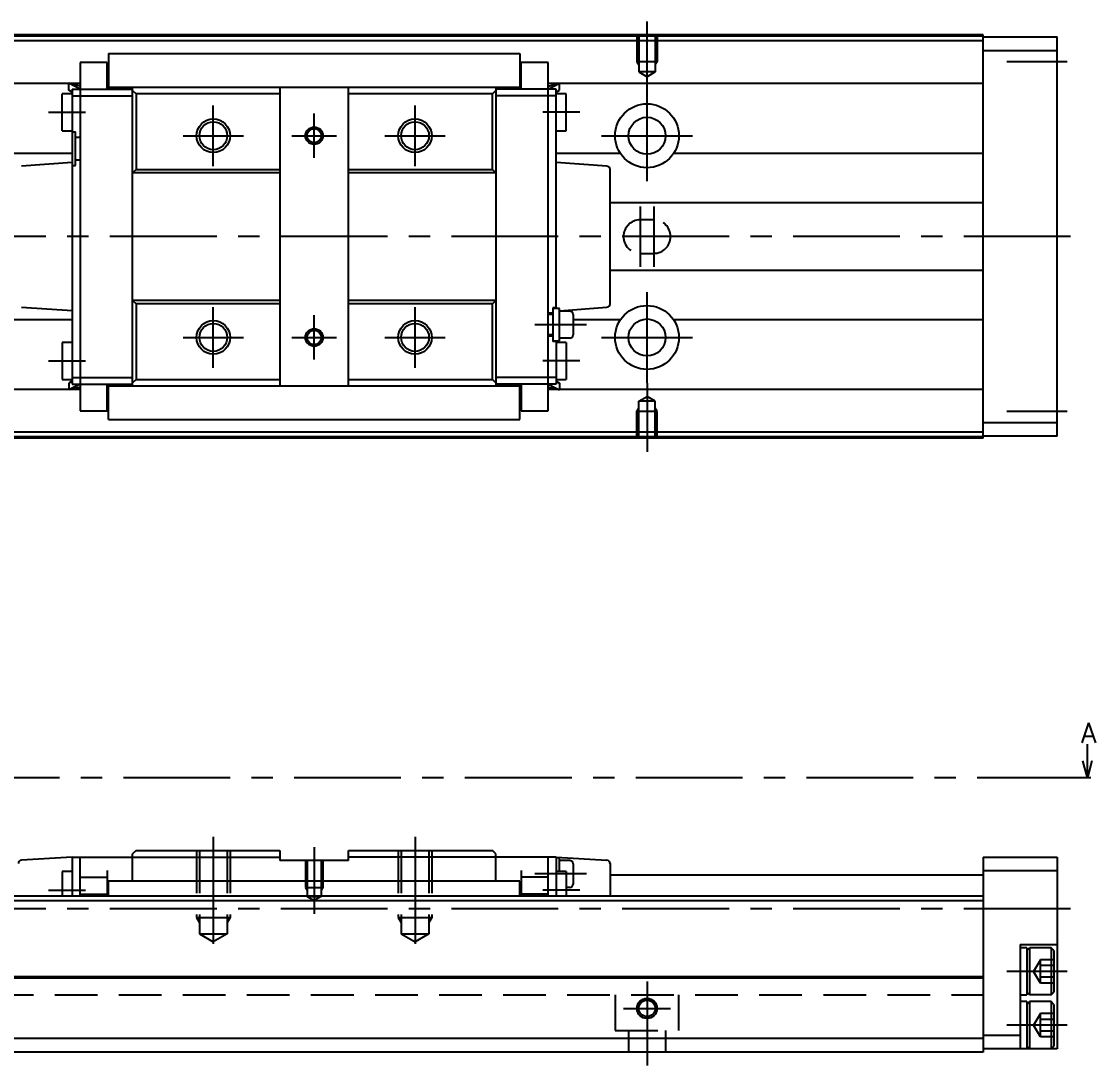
# Model space of a CAD drawing. Extents: x -2 to 551, y -8 to 279.
# Drawn here: x 391.7 to 551.5, y 8 to 163.3 of the extents above; entities that cross this region are included whole.
import ezdxf

# ---------------------------------------------------------------- set-up
doc = ezdxf.new("R2010")
doc.units = 0
doc.header["$LTSCALE"] = 0.5
doc.linetypes.add('CENTER', pattern=[50.8, 31.75, -6.35, 6.35, -6.35])
doc.linetypes.add('DASHED', pattern=[19.05, 12.7, -6.35])
for name, color, linetype in [('MSM_CENTER', 1, 'CENTER'), ('MSM_CONTINUOUS', 7, 'CONTINUOUS'), ('MSM_DASHED', 4, 'DASHED'), ('MSM_NARROW', 5, 'CONTINUOUS'), ('MSM_PART_NUMBER', 7, 'CONTINUOUS')]:
    doc.layers.add(name, color=color, linetype=linetype)
doc.styles.get("Standard").update_dxf_attribs({"font": 'txt.shx', "height": 3, "bigfont": 'bigfont.shx'})

msp = doc.modelspace()

# ---------------------------------------------------------------- linework, layer by layer
at = {"layer": 'MSM_CENTER'}
for p, q in [((484.76, 153.09), (484.76, 163.3)), ((547.26, 157.3), (538.26, 157.3)), ((484.76, 139.55), (484.76, 153.05)), ((420.26, 141.8), (420.26, 150.8)), ((450.26, 141.8), (450.26, 150.8)), ((395.76, 149.8), (401.26, 149.8)), ((435.26, 143), (435.26, 149.6)), ((474.76, 149.8), (469.26, 149.8)), ((415.76, 146.3), (424.76, 146.3)), ((431.96, 146.3), (438.56, 146.3)), ((445.76, 146.3), (454.76, 146.3)), ((478.01, 146.3), (491.51, 146.3)), ((483.76, 135.8), (483.76, 126.8)), ((485.76, 135.8), (485.76, 126.8)), ((547.76, 131.3), (196.26, 131.3)), ((484.76, 109.55), (484.76, 123.05)), ((420.26, 111.8), (420.26, 120.8)), ((450.26, 111.8), (450.26, 120.8)), ((435.26, 113), (435.26, 119.6)), ((475.76, 118.2), (468.06, 118.2)), ((415.76, 116.3), (424.76, 116.3)), ((431.96, 116.3), (438.56, 116.3)), ((445.76, 116.3), (454.76, 116.3)), ((478.01, 116.3), (491.51, 116.3)), ((395.76, 112.8), (401.26, 112.8)), ((474.76, 112.8), (469.26, 112.8)), ((484.76, 109.51), (484.76, 99.3)), ((547.26, 105.3), (538.26, 105.3)), ((549.76, 50.8), (188.76, 50.8)), ((420.26, 42), (420.26, 24.41)), ((450.26, 42), (450.26, 24.41)), ((435.26, 40.5), (435.26, 30.54)), ((475.76, 36.5), (468.06, 36.5)), ((395.76, 34.1), (401.26, 34.1)), ((474.76, 34.1), (469.26, 34.1)), ((547.76, 31.3), (196.26, 31.3)), ((547.26, 22), (538.26, 22)), ((484.76, 20.5), (484.76, 8)), ((481.26, 16.5), (488.26, 16.5)), ((547.26, 14), (538.26, 14))]:
    msp.add_line(p, q, dxfattribs=at)
at = {"layer": 'MSM_CONTINUOUS'}
for p, q in [((534.76, 161.3), (234.76, 161.3)), ((534.76, 161.1), (234.76, 161.1)), ((534.76, 160.4), (234.76, 160.4)), ((534.76, 101.3), (534.76, 161.3)), ((534.76, 161), (545.76, 161)), ((545.76, 101.6), (545.76, 161)), ((404.66, 158.52), (404.66, 153.55)), ((404.66, 158.52), (465.86, 158.52)), ((465.86, 158.52), (465.86, 153.55)), ((534.76, 159), (545.76, 159)), ((400.46, 157.2), (400.46, 105.4)), ((404.46, 157.2), (400.46, 157.2)), ((404.46, 153.25), (404.46, 157.2)), ((466.06, 153.25), (466.06, 157.2)), ((470.06, 157.2), (466.06, 157.2)), ((470.06, 105.4), (470.06, 157.2)), ((398.76, 154.05), (371.76, 154.05)), ((398.76, 153.1), (398.76, 154.1)), ((400.46, 153.25), (398.76, 154.1)), ((400.46, 154.05), (398.86, 154.05)), ((400.46, 153.67), (398.96, 154.05)), ((404.46, 153.55), (466.06, 153.55)), ((408.26, 109.05), (408.26, 153.55)), ((430.16, 153.55), (430.16, 109.05)), ((440.36, 109.05), (440.36, 153.55)), ((462.26, 153.55), (462.26, 109.05)), ((470.06, 153.25), (471.76, 154.1)), ((470.06, 153.67), (471.56, 154.05)), ((471.66, 154.05), (470.06, 154.05)), ((471.76, 153.1), (471.76, 154.1)), ((534.76, 154.05), (471.76, 154.05)), ((397.76, 147.05), (397.76, 152.55)), ((399.26, 152.55), (397.76, 152.55)), ((399.26, 152.8), (398.76, 153.1)), ((399.26, 153.25), (399.26, 109.35)), ((399.26, 153.25), (408.26, 153.25)), ((399.26, 152.25), (408.26, 152.25)), ((408.26, 153.05), (408.76, 152.55)), ((430.16, 152.55), (408.76, 152.55)), ((408.76, 152.55), (408.76, 141.3)), ((461.76, 152.55), (440.36, 152.55)), ((461.76, 152.55), (462.26, 153.05)), ((461.76, 141.3), (461.76, 152.55)), ((471.26, 153.25), (462.26, 153.25)), ((471.26, 152.25), (462.26, 152.25)), ((471.26, 120.6), (471.26, 153.25)), ((471.26, 152.8), (471.76, 153.1)), ((472.76, 152.55), (471.26, 152.55)), ((472.76, 147.05), (472.76, 152.55)), ((397.76, 147.05), (399.26, 147.05)), ((471.26, 147.05), (472.76, 147.05)), ((399.26, 146.9), (399.76, 146.9)), ((399.76, 141.9), (399.76, 146.9)), ((399.76, 146.1), (400.46, 146.1)), ((399.26, 143.66), (388.71, 143.66)), ((399.26, 142.3), (391.73, 141.8)), ((399.76, 142.7), (400.46, 142.7)), ((480.81, 143.66), (471.26, 143.66)), ((478.79, 141.8), (471.26, 142.3)), ((534.76, 143.66), (488.71, 143.66)), ((399.26, 141.9), (399.76, 141.9)), ((408.76, 141.3), (408.26, 140.8)), ((430.16, 140.8), (408.26, 140.8)), ((408.76, 141.3), (430.16, 141.3)), ((440.36, 141.3), (461.76, 141.3)), ((462.26, 140.8), (440.36, 140.8)), ((462.26, 140.8), (461.76, 141.3)), ((479.26, 121.3), (479.26, 141.3)), ((534.76, 136.3), (479.26, 136.3)), ((479.26, 126.3), (534.76, 126.3)), ((430.16, 121.8), (408.26, 121.8)), ((408.26, 121.8), (408.76, 121.3)), ((462.26, 121.8), (440.36, 121.8)), ((461.76, 121.3), (462.26, 121.8)), ((391.73, 120.8), (399.26, 120.3)), ((430.16, 121.3), (408.76, 121.3)), ((408.76, 121.3), (408.76, 110.05)), ((461.76, 121.3), (440.36, 121.3)), ((461.76, 110.05), (461.76, 121.3)), ((470.76, 119.9), (470.06, 119.9)), ((470.76, 120.7), (470.76, 115.7)), ((471.26, 120.7), (470.76, 120.7)), ((471.76, 120.6), (470.76, 120.6)), ((471.76, 120.27), (478.8, 120.8)), ((471.76, 115.8), (471.76, 120.6)), ((473.26, 120.2), (471.76, 120.2)), ((399.26, 118.94), (388.71, 118.94)), ((470.76, 119.7), (470.06, 119.7)), ((473.76, 119.7), (473.76, 116.7)), ((480.81, 118.94), (473.76, 118.94)), ((534.76, 118.94), (488.71, 118.94)), ((470.76, 116.7), (470.06, 116.7)), ((397.76, 115.55), (397.76, 110.05)), ((399.26, 115.55), (397.76, 115.55)), ((470.76, 116.5), (470.06, 116.5)), ((470.76, 115.8), (471.76, 115.8)), ((471.26, 115.7), (470.76, 115.7)), ((471.26, 115.8), (471.26, 109.35)), ((472.76, 115.55), (471.26, 115.55)), ((473.26, 116.2), (471.76, 116.2)), ((472.76, 115.55), (472.76, 110.05)), ((399.26, 110.35), (408.26, 110.35)), ((471.26, 110.35), (462.26, 110.35)), ((397.76, 110.05), (399.26, 110.05)), ((399.26, 109.8), (398.76, 109.5)), ((398.76, 109.5), (398.76, 108.5)), ((400.46, 109.35), (398.76, 108.5)), ((400.46, 108.92), (398.96, 108.55)), ((399.26, 109.35), (408.26, 109.35)), ((404.46, 105.4), (404.46, 109.35)), ((466.06, 109.05), (404.46, 109.05)), ((404.66, 104.08), (404.66, 109.05)), ((408.76, 110.05), (408.26, 109.55)), ((408.76, 110.05), (430.16, 110.05)), ((440.36, 110.05), (461.76, 110.05)), ((462.26, 109.55), (461.76, 110.05)), ((471.26, 109.35), (462.26, 109.35)), ((465.86, 104.08), (465.86, 109.05)), ((466.06, 109.35), (466.06, 105.4)), ((470.06, 109.35), (471.76, 108.5)), ((470.06, 108.92), (471.56, 108.55)), ((471.26, 110.05), (472.76, 110.05)), ((471.26, 109.8), (471.76, 109.5)), ((471.76, 109.5), (471.76, 108.5)), ((398.76, 108.55), (371.76, 108.55)), ((400.46, 108.55), (398.86, 108.55)), ((471.66, 108.55), (470.06, 108.55)), ((534.76, 108.55), (471.76, 108.55)), ((404.66, 106.55), (404.46, 106.55)), ((466.06, 106.55), (465.86, 106.55)), ((400.46, 105.4), (404.46, 105.4)), ((404.66, 104.08), (465.86, 104.08)), ((466.06, 105.4), (470.06, 105.4)), ((545.76, 103.6), (534.76, 103.6)), ((534.76, 102.2), (234.76, 102.2)), ((534.76, 101.5), (234.76, 101.5)), ((534.76, 101.3), (234.76, 101.3)), ((545.76, 101.6), (534.76, 101.6)), ((550.26, 50.8), (550.26, 55.8)), ((550.26, 50.8), (549.59, 53.3)), ((550.93, 53.3), (550.26, 50.8)), ((550.76, 50.8), (549.76, 50.8)), ((408.76, 40), (408.26, 39.5)), ((408.76, 40), (430.16, 40)), ((430.16, 40), (430.16, 38.5)), ((440.36, 40), (461.76, 40)), ((440.36, 38.5), (440.36, 40)), ((462.26, 39.5), (461.76, 40)), ((399.26, 39), (391.73, 38.53)), ((399.26, 39), (399.26, 33.2)), ((399.26, 39), (430.16, 39)), ((400.46, 33.2), (400.46, 39)), ((408.26, 35.4), (408.26, 39.5)), ((440.36, 38.5), (430.16, 38.5)), ((471.26, 39), (440.36, 39)), ((462.26, 35.4), (462.26, 39.5)), ((470.06, 33.2), (470.06, 39)), ((471.26, 39), (471.26, 33.2)), ((471.26, 39), (478.79, 38.53)), ((471.76, 38.9), (471.26, 38.9)), ((471.76, 36.85), (471.76, 38.9)), ((473.26, 38.5), (471.76, 38.5)), ((534.76, 39), (534.76, 10)), ((534.76, 39), (545.76, 39)), ((545.76, 39), (545.76, 10.5)), ((399.26, 36.85), (397.76, 36.85)), ((397.76, 36.85), (397.76, 33.2)), ((404.46, 37), (404.46, 33.2)), ((466.06, 37), (466.06, 33.2)), ((472.76, 36.85), (471.26, 36.85)), ((472.76, 36.85), (472.76, 33.2)), ((473.76, 38), (473.76, 35)), ((479.26, 38.03), (479.26, 33.2)), ((534.76, 37), (545.76, 37)), ((400.46, 36), (404.46, 36)), ((465.86, 35.4), (404.66, 35.4)), ((404.66, 33.2), (404.66, 35.4)), ((465.86, 33.2), (465.86, 35.4)), ((470.06, 36), (466.06, 36)), ((534.76, 36.3), (479.26, 36.3)), ((404.66, 35.1), (404.46, 35.1)), ((404.66, 34.3), (404.46, 34.3)), ((466.06, 35.1), (465.86, 35.1)), ((466.06, 34.3), (465.86, 34.3)), ((473.26, 34.5), (472.76, 34.5)), ((534.76, 33.2), (234.76, 33.2)), ((534.76, 32.5), (234.76, 32.5)), ((400.46, 33.5), (404.46, 33.5)), ((470.06, 33.5), (466.06, 33.5)), ((540.26, 26), (540.26, 10.5)), ((540.26, 26), (545.76, 26)), ((541.26, 25.5), (540.26, 25.5)), ((541.26, 25.1), (541.66, 25.5)), ((541.26, 25.5), (541.26, 18.5)), ((541.66, 25.5), (541.66, 18.5)), ((544.86, 25.5), (541.66, 25.5)), ((545.26, 25.1), (544.86, 25.5)), ((544.86, 25.5), (544.86, 18.5)), ((545.26, 25.1), (545.26, 18.9)), ((534.76, 21.2), (234.76, 21.2)), ((534.76, 21), (234.76, 21)), ((540.26, 18.5), (541.26, 18.5)), ((541.66, 18.5), (541.26, 18.9)), ((544.86, 18.5), (541.66, 18.5)), ((544.86, 18.5), (545.26, 18.9)), ((541.26, 17.5), (540.26, 17.5)), ((541.26, 17.5), (541.26, 10.5)), ((541.26, 17.1), (541.66, 17.5)), ((541.66, 17.5), (541.66, 10.5)), ((544.86, 17.5), (541.66, 17.5)), ((544.86, 17.5), (544.86, 10.5)), ((545.26, 17.1), (544.86, 17.5)), ((545.26, 17.1), (545.26, 10.9)), ((534.76, 12), (234.76, 12)), ((534.76, 12.5), (540.26, 12.5)), ((534.76, 10), (234.76, 10)), ((545.76, 10.5), (534.76, 10.5)), ((541.66, 10.5), (541.26, 10.9)), ((544.86, 10.5), (545.26, 10.9))]:
    msp.add_line(p, q, dxfattribs=at)
for centre, radius in [((484.76, 146.3), 4.75), ((484.76, 146.3), 2.75), ((420.26, 146.3), 2.07), ((435.26, 146.3), 1.06), ((450.26, 146.3), 2.07), ((484.76, 116.3), 4.75), ((420.26, 116.3), 2.07), ((450.26, 116.3), 2.07), ((484.76, 116.3), 2.75), ((435.26, 116.3), 1.06), ((484.76, 16.5), 1.23)]:
    msp.add_circle(centre, radius, dxfattribs=at)
for centre, start, end in [((478.76, 141.3), 0, 86.1934), ((473.26, 119.7), 0, 90), ((478.76, 121.3), 274.3133, 0), ((473.26, 116.7), 270, 0), ((391.76, 38.03), 93.5763, 180), ((473.26, 38), 0, 90), ((478.76, 38.03), 0, 86.4237), ((473.26, 35), 270, 0)]:
    msp.add_arc(centre, 0.5, start, end, dxfattribs=at)
at = {"layer": 'MSM_DASHED'}
for p, q in [((483.26, 161.3), (483.26, 157.3)), ((483.53, 161.3), (483.53, 155.8)), ((485.99, 161.3), (485.99, 155.8)), ((486.26, 161.3), (486.26, 157.3)), ((483.26, 157.3), (483.53, 156.83)), ((486.26, 157.3), (483.26, 157.3)), ((486.26, 157.3), (485.99, 156.83)), ((485.99, 155.8), (483.53, 155.8)), ((483.53, 155.8), (484.76, 155.09)), ((485.99, 155.8), (484.76, 155.09)), ((485.76, 133.8), (483.76, 133.8)), ((483.76, 128.8), (485.76, 128.8)), ((483.53, 106.8), (484.76, 107.51)), ((485.99, 106.8), (484.76, 107.51)), ((483.26, 105.3), (483.53, 105.77)), ((483.53, 101.3), (483.53, 106.8)), ((485.99, 106.8), (483.53, 106.8)), ((485.99, 101.3), (485.99, 106.8)), ((486.26, 105.3), (485.99, 105.77)), ((483.26, 101.3), (483.26, 105.3)), ((486.26, 105.3), (483.26, 105.3)), ((486.26, 101.3), (486.26, 105.3)), ((417.76, 40), (417.76, 30)), ((418.19, 40), (418.19, 27.6)), ((422.33, 40), (422.33, 27.6)), ((422.76, 40), (422.76, 30)), ((447.76, 40), (447.76, 30)), ((448.19, 40), (448.19, 27.6)), ((452.33, 40), (452.33, 27.6)), ((452.76, 40), (452.76, 30)), ((433.96, 38.5), (433.96, 34.5)), ((434.2, 38.5), (434.2, 33.15)), ((436.32, 38.5), (436.32, 33.15)), ((436.56, 38.5), (436.56, 34.5)), ((433.96, 34.5), (434.2, 34.08)), ((433.96, 34.5), (436.56, 34.5)), ((436.56, 34.5), (436.32, 34.08)), ((434.2, 33.15), (435.26, 32.54)), ((434.2, 33.15), (436.32, 33.15)), ((436.32, 33.15), (435.26, 32.54)), ((417.76, 30), (418.19, 29.25)), ((417.76, 30), (422.76, 30)), ((422.76, 30), (422.33, 29.25)), ((447.76, 30), (452.76, 30)), ((447.76, 30), (448.19, 29.25)), ((452.76, 30), (452.33, 29.25)), ((418.19, 27.6), (420.26, 26.41)), ((418.19, 27.6), (422.33, 27.6)), ((422.33, 27.6), (420.26, 26.41)), ((448.19, 27.6), (452.33, 27.6)), ((448.19, 27.6), (450.26, 26.41)), ((452.33, 27.6), (450.26, 26.41)), ((543.26, 23.73), (542.26, 22)), ((543.26, 20.27), (543.26, 23.73)), ((545.26, 23.73), (543.26, 23.73)), ((545.26, 22.87), (543.26, 22.87)), ((543.26, 20.27), (542.26, 22)), ((545.26, 21.13), (543.26, 21.13)), ((545.26, 20.27), (543.26, 20.27)), ((234.76, 18.5), (534.76, 18.5)), ((480.01, 18.5), (480.01, 13.2)), ((489.51, 13.2), (489.51, 18.5)), ((543.26, 15.73), (542.26, 14)), ((543.26, 12.27), (543.26, 15.73)), ((545.26, 15.73), (543.26, 15.73)), ((545.26, 14.87), (543.26, 14.87)), ((480.01, 13.2), (489.51, 13.2)), ((482.01, 13.2), (482.01, 10)), ((487.51, 13.2), (487.51, 10)), ((543.26, 12.27), (542.26, 14)), ((545.26, 13.13), (543.26, 13.13)), ((545.26, 12.27), (543.26, 12.27))]:
    msp.add_line(p, q, dxfattribs=at)
for centre, start, end in [((483.76, 131.3), 90, 270), ((485.76, 131.3), 270, 90)]:
    msp.add_arc(centre, 2.5, start, end, dxfattribs=at)
at = {"layer": 'MSM_NARROW'}
for centre, radius in [((420.26, 146.3), 2.5), ((450.26, 146.3), 2.5), ((435.26, 146.3), 1.3), ((420.26, 116.3), 2.5), ((450.26, 116.3), 2.5), ((435.26, 116.3), 1.3), ((484.76, 16.5), 1.5)]:
    msp.add_circle(centre, radius, dxfattribs=at)

# ---------------------------------------------------------------- texts
at = {"layer": 'MSM_PART_NUMBER'}
msp.add_text('A', height=3, dxfattribs=at).set_placement((549.28, 55.99))

doc.saveas('drawing.dxf')
